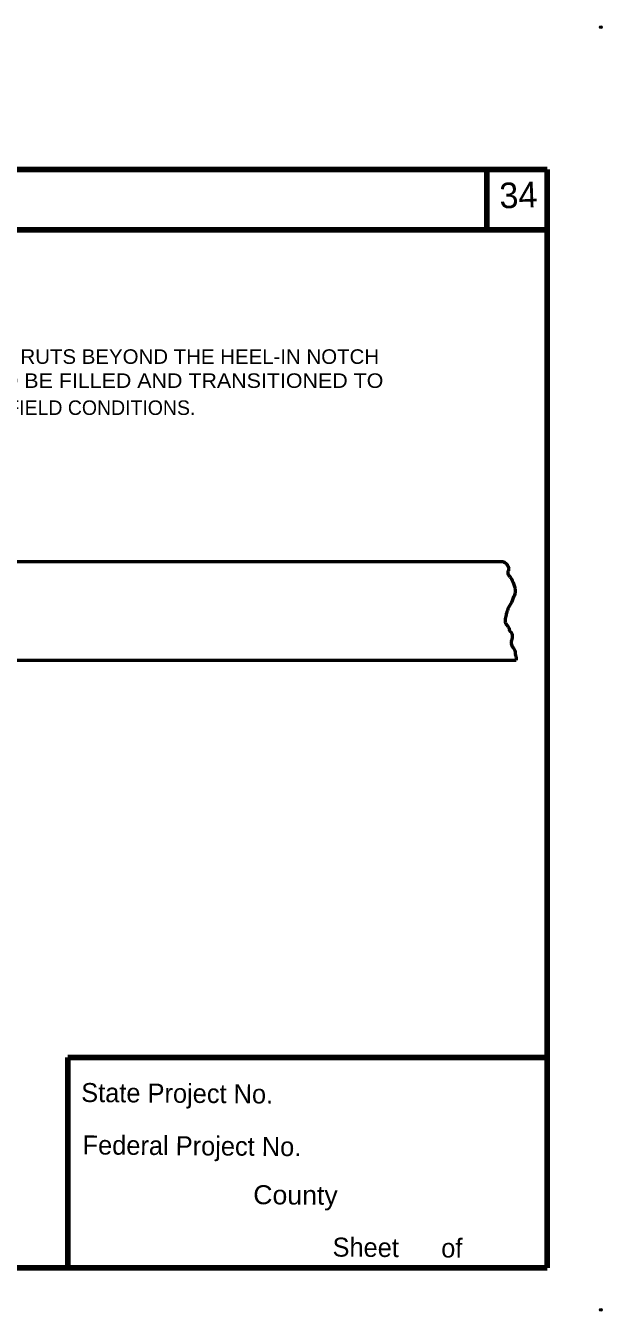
# Model space of a CAD drawing. Extents: x -8731 to -6016, y -62853 to -56618.
# Drawn here: x -6553 to -6016, y -62853 to -61658 of the extents above; entities that cross this region are included whole.
import ezdxf
from ezdxf.enums import TextEntityAlignment as Align

# ---------------------------------------------------------------- set-up
doc = ezdxf.new("R2010")
doc.units = 0
doc.header["$LTSCALE"] = 5.4
doc.header["$PDMODE"] = 32
doc.header["$PDSIZE"] = 2.7
doc.layers.add('1', color=7, linetype='Continuous', lineweight=13)
doc.layers.add('3', color=7, linetype='Continuous', lineweight=40)

msp = doc.modelspace()

# ---------------------------------------------------------------- linework, layer by layer
at = {"layer": '1', "lineweight": 100}
for p, q in [((-6067.54, -61791.3), (-7559.76, -61791.3)), ((-6123.78, -61791.3), (-6123.78, -61847.56)), ((-6067.54, -61791.3), (-6067.54, -62812.74)), ((-6067.54, -61847.56), (-7559.76, -61847.56)), ((-6513.26, -62617.04), (-6067.54, -62617.04)), ((-6513.26, -62617.04), (-6513.26, -62812.74)), ((-6067.54, -62812.74), (-6707.66, -62812.74))]:
    msp.add_line(p, q, dxfattribs=at)
msp.add_lwpolyline([(-7559.76, -61794.8), (-7559.76, -62812.74), (-6069, -62812.74)], dxfattribs=at)
at = {"layer": '1'}
for p in [(-6017.6, -61659.1), (-6017.6, -62851.7)]:
    msp.add_point(p, dxfattribs=at)
at = {"layer": '3', "lineweight": 53}
for p, q in [((-7521.66, -62155.86), (-6108.42, -62155.86)), ((-7523.7, -62247.52), (-6096.48, -62247.52))]:
    msp.add_line(p, q, dxfattribs=at)
msp.add_spline([(-6108.42, -62155.86), (-6105.78, -62157.9), (-6104.48, -62159.36), (-6103.76, -62160.8), (-6103.32, -62162.4), (-6104.04, -62165.6), (-6104.04, -62167.06), (-6103.18, -62168.8), (-6101.58, -62170.84), (-6098.96, -62176.24), (-6098.22, -62178.26), (-6097.36, -62181.76), (-6097.5, -62185.4), (-6097.94, -62187.28), (-6098.82, -62188.88), (-6100.12, -62192.38), (-6103.46, -62198.78), (-6105.36, -62204.02), (-6105.78, -62205.62), (-6106.66, -62210.42), (-6105.94, -62213.76), (-6104.62, -62215.36), (-6103.02, -62218.42), (-6102.44, -62220.02), (-6101.14, -62221.76), (-6100.12, -62227), (-6100.7, -62229.34), (-6100.84, -62232.98), (-6098.82, -62236.6), (-6097.22, -62240.68), (-6097.22, -62242.14), (-6096.78, -62243.74), (-6096.48, -62247.52)], degree=3, dxfattribs=at)

# ---------------------------------------------------------------- texts
at = {"layer": '1'}
for s, height, rotation, p in [('34', 23.78, 2.121, (-6111.56, -61827.68)), ('State Project No.', 17.66, 359.537, (-6500.98, -62658.44)), ('Federal Project No.', 17.66, 359.537, (-6499.72, -62707.18)), ('Sheet      of', 17.66, 359.537, (-6267.22, -62802.18))]:
    msp.add_text(s, height=height, rotation=rotation, dxfattribs=at).set_placement(p)
at = {"layer": '1', "width": 1.05}
msp.add_text('County', height=17.66, rotation=359.537, dxfattribs=at).set_placement((-6340.98, -62753.44))
at = {"layer": '3'}
for s, width, p in [('WHEEL RUTS BEYOND THE HEEL-IN NOTCH', 1.05, (-6427.06, -61972.16)), ('ARE TO BE FILLED AND TRANSITIONED TO', 1.1, (-6426.69, -61994.52))]:
    msp.add_text(s, height=13.53, dxfattribs=dict(at, width=width)).set_placement(p, align=Align.CENTER)
msp.add_text('MEET FIELD CONDITIONS.', height=13.53, dxfattribs=at).set_placement((-6509.85, -62019.66), align=Align.CENTER)

doc.saveas('drawing.dxf')
